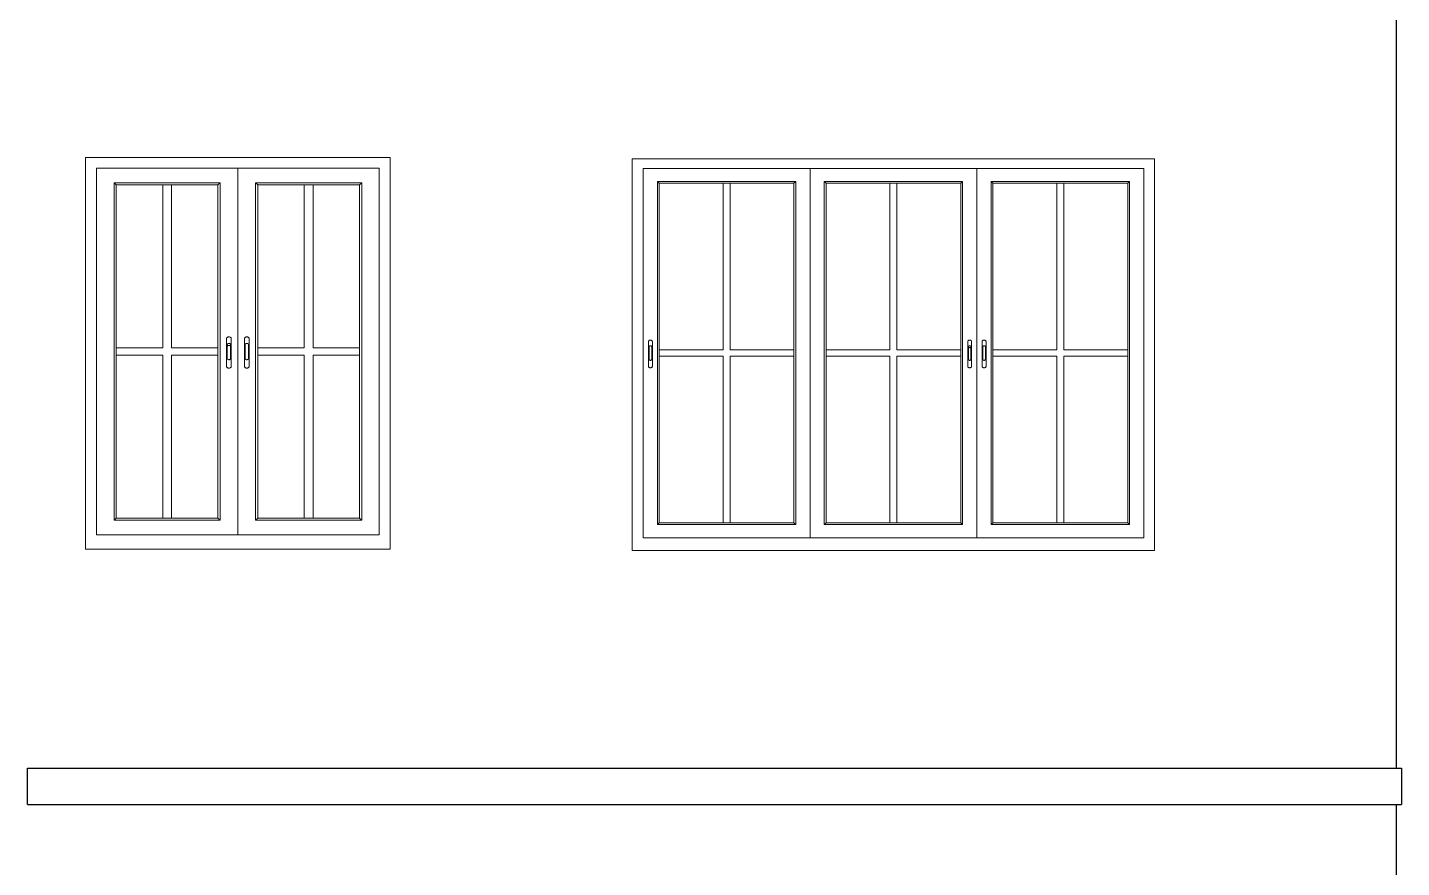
# Model space of a CAD drawing. Header units: inches. Extents: x -5000150 to -4989519, y -3262115 to -3259800.
# Drawn here: x -4999283.4 to -4999094, y -3261039.6 to -3260923.8 of the extents above; entities that cross this region are included whole.
import ezdxf

# ---------------------------------------------------------------- set-up
doc = ezdxf.new("R2010")
doc.units = ezdxf.units.IN
doc.header["$LTSCALE"] = 2
doc.header["$MEASUREMENT"] = 0
doc.layers.get('0').update_dxf_attribs({"linetype": 'CONTINUOUS'})
doc.layers.add('window', color=4, linetype='CONTINUOUS', lineweight=13)

msp = doc.modelspace()

# ---------------------------------------------------------------- linework, layer by layer
at = {"ltscale": 0.5}
for p, q in [((-4999094.7, -3261025.91), (-4999094.7, -3260918.91)), ((-4999283.44, -3261025.91), (-4999094.03, -3261025.91)), ((-4999283.44, -3261030.91), (-4999283.44, -3261025.91)), ((-4999094.03, -3261025.91), (-4999094.03, -3261030.91)), ((-4999283.44, -3261030.91), (-4999094.03, -3261030.91)), ((-4999094.7, -3261137.91), (-4999094.7, -3261030.91))]:
    msp.add_line(p, q, dxfattribs=at)
at = {"layer": 'window'}
for p, q in [((-4999275.44, -3260995.73), (-4999275.44, -3260941.73)), ((-4999275.44, -3260941.73), (-4999233.44, -3260941.73)), ((-4999233.44, -3260941.91), (-4999233.44, -3260941.73)), ((-4999233.44, -3260995.73), (-4999233.44, -3260941.73)), ((-4999200.07, -3260995.91), (-4999200.07, -3260941.91)), ((-4999128.07, -3260941.91), (-4999200.07, -3260941.91)), ((-4999128.07, -3260995.91), (-4999128.07, -3260941.91)), ((-4999273.94, -3260993.73), (-4999273.94, -3260943.23)), ((-4999273.94, -3260943.23), (-4999234.94, -3260943.23)), ((-4999254.44, -3260943.23), (-4999254.44, -3260993.73)), ((-4999234.94, -3260943.23), (-4999234.94, -3260993.73)), ((-4999198.57, -3260994.14), (-4999198.57, -3260943.25)), ((-4999129.57, -3260943.25), (-4999198.57, -3260943.25)), ((-4999175.57, -3260943.25), (-4999175.57, -3260994.14)), ((-4999152.57, -3260943.25), (-4999152.57, -3260994.14)), ((-4999129.57, -3260943.25), (-4999129.57, -3260994.14)), ((-4999256.87, -3260945.25), (-4999271.51, -3260945.25)), ((-4999271.51, -3260945.25), (-4999271.51, -3260991.71)), ((-4999271.2, -3260945.51), (-4999271.51, -3260945.25)), ((-4999271.2, -3260945.51), (-4999271.2, -3260991.45)), ((-4999271.2, -3260945.51), (-4999257.18, -3260945.51)), ((-4999264.8, -3260945.51), (-4999264.8, -3260967.97)), ((-4999263.58, -3260945.51), (-4999263.58, -3260967.97)), ((-4999257.18, -3260945.51), (-4999256.87, -3260945.25)), ((-4999257.18, -3260991.45), (-4999257.18, -3260945.51)), ((-4999256.87, -3260991.71), (-4999256.87, -3260945.25)), ((-4999252.01, -3260991.71), (-4999252.01, -3260945.25)), ((-4999252.01, -3260945.25), (-4999237.37, -3260945.25)), ((-4999251.7, -3260945.51), (-4999252.01, -3260945.25)), ((-4999251.7, -3260991.45), (-4999251.7, -3260945.51)), ((-4999237.68, -3260945.51), (-4999251.7, -3260945.51)), ((-4999245.3, -3260945.51), (-4999245.3, -3260967.97)), ((-4999244.08, -3260945.51), (-4999244.08, -3260967.97)), ((-4999237.68, -3260945.51), (-4999237.37, -3260945.25)), ((-4999237.68, -3260945.51), (-4999237.68, -3260991.45)), ((-4999237.37, -3260945.25), (-4999237.37, -3260991.71)), ((-4999196.6, -3260992.34), (-4999196.6, -3260945.05)), ((-4999196.6, -3260945.05), (-4999177.53, -3260945.05)), ((-4999196.36, -3260945.27), (-4999196.6, -3260945.05)), ((-4999196.36, -3260992.11), (-4999196.36, -3260945.27)), ((-4999177.78, -3260945.27), (-4999196.36, -3260945.27)), ((-4999187.56, -3260945.27), (-4999187.56, -3260968.24)), ((-4999186.58, -3260945.27), (-4999186.58, -3260968.24)), ((-4999177.78, -3260945.27), (-4999177.53, -3260945.05)), ((-4999177.78, -3260945.27), (-4999177.78, -3260992.11)), ((-4999177.53, -3260945.05), (-4999177.53, -3260992.34)), ((-4999154.53, -3260945.05), (-4999173.6, -3260945.05)), ((-4999173.6, -3260945.05), (-4999173.6, -3260992.34)), ((-4999173.36, -3260945.27), (-4999173.6, -3260945.05)), ((-4999173.36, -3260945.27), (-4999173.36, -3260992.11)), ((-4999173.36, -3260945.27), (-4999154.78, -3260945.27)), ((-4999164.56, -3260945.27), (-4999164.56, -3260968.24)), ((-4999163.58, -3260945.27), (-4999163.58, -3260968.24)), ((-4999154.78, -3260945.27), (-4999154.53, -3260945.05)), ((-4999154.78, -3260992.11), (-4999154.78, -3260945.27)), ((-4999154.53, -3260992.34), (-4999154.53, -3260945.05)), ((-4999150.6, -3260992.34), (-4999150.6, -3260945.05)), ((-4999150.6, -3260945.05), (-4999131.53, -3260945.05)), ((-4999150.36, -3260945.27), (-4999150.6, -3260945.05)), ((-4999150.36, -3260992.11), (-4999150.36, -3260945.27)), ((-4999131.78, -3260945.27), (-4999150.36, -3260945.27)), ((-4999141.56, -3260945.27), (-4999141.56, -3260968.24)), ((-4999140.58, -3260945.27), (-4999140.58, -3260968.24)), ((-4999131.78, -3260945.27), (-4999131.53, -3260945.05)), ((-4999131.78, -3260945.27), (-4999131.78, -3260992.11)), ((-4999131.53, -3260945.05), (-4999131.53, -3260992.34)), ((-4999256, -3260966.68), (-4999256.01, -3260966.72)), ((-4999256.01, -3260966.72), (-4999256.01, -3260970.53)), ((-4999255.99, -3260966.64), (-4999256, -3260966.68)), ((-4999255.97, -3260966.6), (-4999255.99, -3260966.64)), ((-4999255.94, -3260966.57), (-4999255.97, -3260966.6)), ((-4999255.91, -3260966.54), (-4999255.94, -3260966.57)), ((-4999255.87, -3260966.51), (-4999255.91, -3260966.54)), ((-4999255.9, -3260967.5), (-4999255.89, -3260967.47)), ((-4999255.9, -3260967.52), (-4999255.9, -3260967.5)), ((-4999255.9, -3260967.8), (-4999255.9, -3260967.52)), ((-4999255.89, -3260967.47), (-4999255.87, -3260967.45)), ((-4999255.83, -3260966.49), (-4999255.87, -3260966.51)), ((-4999255.87, -3260967.45), (-4999255.86, -3260967.43)), ((-4999255.87, -3260967.73), (-4999255.86, -3260967.71)), ((-4999255.86, -3260967.43), (-4999255.83, -3260967.41)), ((-4999255.86, -3260967.71), (-4999255.83, -3260967.69)), ((-4999255.78, -3260966.48), (-4999255.83, -3260966.49)), ((-4999255.83, -3260967.41), (-4999255.81, -3260967.39)), ((-4999255.83, -3260967.69), (-4999255.81, -3260967.67)), ((-4999255.81, -3260967.39), (-4999255.78, -3260967.38)), ((-4999255.81, -3260967.67), (-4999255.78, -3260967.65)), ((-4999255.73, -3260966.47), (-4999255.78, -3260966.48)), ((-4999255.78, -3260967.38), (-4999255.74, -3260967.36)), ((-4999255.78, -3260967.65), (-4999255.74, -3260967.64)), ((-4999255.74, -3260967.36), (-4999255.71, -3260967.36)), ((-4999255.74, -3260967.64), (-4999255.71, -3260967.64)), ((-4999255.67, -3260966.47), (-4999255.73, -3260966.47)), ((-4999255.71, -3260967.36), (-4999255.67, -3260967.36)), ((-4999255.71, -3260967.64), (-4999255.67, -3260967.64)), ((-4999255.62, -3260966.47), (-4999255.67, -3260966.47)), ((-4999255.67, -3260967.36), (-4999255.64, -3260967.36)), ((-4999255.67, -3260967.64), (-4999255.64, -3260967.64)), ((-4999255.64, -3260967.36), (-4999255.6, -3260967.36)), ((-4999255.64, -3260967.64), (-4999255.6, -3260967.64)), ((-4999255.57, -3260966.48), (-4999255.62, -3260966.47)), ((-4999255.6, -3260967.36), (-4999255.57, -3260967.38)), ((-4999255.6, -3260967.64), (-4999255.57, -3260967.65)), ((-4999255.52, -3260966.49), (-4999255.57, -3260966.48)), ((-4999255.57, -3260967.38), (-4999255.54, -3260967.39)), ((-4999255.57, -3260967.65), (-4999255.54, -3260967.67)), ((-4999255.54, -3260967.39), (-4999255.51, -3260967.41)), ((-4999255.54, -3260967.67), (-4999255.51, -3260967.69)), ((-4999255.48, -3260966.51), (-4999255.52, -3260966.49)), ((-4999255.51, -3260967.41), (-4999255.49, -3260967.43)), ((-4999255.51, -3260967.69), (-4999255.49, -3260967.71)), ((-4999255.49, -3260967.43), (-4999255.47, -3260967.45)), ((-4999255.49, -3260967.71), (-4999255.47, -3260967.73)), ((-4999255.44, -3260966.54), (-4999255.48, -3260966.51)), ((-4999255.47, -3260967.45), (-4999255.46, -3260967.47)), ((-4999255.46, -3260967.47), (-4999255.45, -3260967.5)), ((-4999255.45, -3260967.5), (-4999255.45, -3260967.52)), ((-4999255.45, -3260969.44), (-4999255.45, -3260967.52)), ((-4999255.4, -3260966.57), (-4999255.44, -3260966.54)), ((-4999255.37, -3260966.6), (-4999255.4, -3260966.57)), ((-4999255.35, -3260966.64), (-4999255.37, -3260966.6)), ((-4999255.34, -3260966.68), (-4999255.35, -3260966.64)), ((-4999255.34, -3260966.72), (-4999255.35, -3260966.64)), ((-4999255.34, -3260966.72), (-4999255.34, -3260966.68)), ((-4999255.34, -3260970.53), (-4999255.34, -3260966.72)), ((-4999253.54, -3260966.68), (-4999253.52, -3260966.64)), ((-4999253.54, -3260966.72), (-4999253.52, -3260966.64)), ((-4999253.54, -3260966.72), (-4999253.54, -3260966.68)), ((-4999253.54, -3260970.53), (-4999253.54, -3260966.72)), ((-4999253.52, -3260966.64), (-4999253.5, -3260966.6)), ((-4999253.5, -3260966.6), (-4999253.48, -3260966.57)), ((-4999253.44, -3260966.54), (-4999253.48, -3260966.57)), ((-4999253.4, -3260966.51), (-4999253.44, -3260966.54)), ((-4999253.42, -3260967.47), (-4999253.43, -3260967.5)), ((-4999253.43, -3260967.5), (-4999253.43, -3260967.52)), ((-4999253.43, -3260967.52), (-4999253.43, -3260969.44)), ((-4999253.41, -3260967.45), (-4999253.42, -3260967.47)), ((-4999253.39, -3260967.43), (-4999253.41, -3260967.45)), ((-4999253.4, -3260966.51), (-4999253.36, -3260966.49)), ((-4999253.36, -3260967.41), (-4999253.39, -3260967.43)), ((-4999253.31, -3260966.48), (-4999253.36, -3260966.49)), ((-4999253.34, -3260967.39), (-4999253.36, -3260967.41)), ((-4999253.31, -3260967.38), (-4999253.34, -3260967.39)), ((-4999253.26, -3260966.47), (-4999253.31, -3260966.48)), ((-4999253.28, -3260967.36), (-4999253.31, -3260967.38)), ((-4999253.24, -3260967.36), (-4999253.28, -3260967.36)), ((-4999253.21, -3260966.47), (-4999253.26, -3260966.47)), ((-4999253.21, -3260967.36), (-4999253.24, -3260967.36)), ((-4999253.15, -3260966.47), (-4999253.21, -3260966.47)), ((-4999253.17, -3260967.36), (-4999253.21, -3260967.36)), ((-4999253.14, -3260967.36), (-4999253.17, -3260967.36)), ((-4999253.15, -3260966.47), (-4999253.1, -3260966.48)), ((-4999253.1, -3260967.38), (-4999253.14, -3260967.36)), ((-4999253.1, -3260966.48), (-4999253.05, -3260966.49)), ((-4999253.07, -3260967.39), (-4999253.1, -3260967.38)), ((-4999253.05, -3260967.41), (-4999253.07, -3260967.39)), ((-4999253.05, -3260966.49), (-4999253.01, -3260966.51)), ((-4999253.02, -3260967.43), (-4999253.05, -3260967.41)), ((-4999253.01, -3260967.45), (-4999253.02, -3260967.43)), ((-4999253.01, -3260966.51), (-4999252.97, -3260966.54)), ((-4999252.99, -3260967.47), (-4999253.01, -3260967.45)), ((-4999252.98, -3260967.5), (-4999252.99, -3260967.47)), ((-4999252.98, -3260967.52), (-4999252.98, -3260967.5)), ((-4999252.98, -3260969.44), (-4999252.98, -3260967.52)), ((-4999252.97, -3260966.54), (-4999252.94, -3260966.57)), ((-4999252.91, -3260966.6), (-4999252.94, -3260966.57)), ((-4999252.89, -3260966.64), (-4999252.91, -3260966.6)), ((-4999252.88, -3260966.68), (-4999252.89, -3260966.64)), ((-4999252.88, -3260966.68), (-4999252.87, -3260966.72)), ((-4999252.87, -3260966.72), (-4999252.87, -3260970.53)), ((-4999197.84, -3260967.09), (-4999197.83, -3260967.06)), ((-4999197.84, -3260967.12), (-4999197.83, -3260967.06)), ((-4999197.84, -3260967.12), (-4999197.84, -3260967.09)), ((-4999197.84, -3260970.52), (-4999197.84, -3260967.12)), ((-4999197.83, -3260967.06), (-4999197.81, -3260967.02)), ((-4999197.81, -3260967.02), (-4999197.79, -3260966.99)), ((-4999197.76, -3260966.97), (-4999197.79, -3260966.99)), ((-4999197.73, -3260966.95), (-4999197.76, -3260966.97)), ((-4999197.73, -3260966.95), (-4999197.69, -3260966.93)), ((-4999197.66, -3260966.91), (-4999197.69, -3260966.93)), ((-4999197.65, -3260967.71), (-4999197.68, -3260967.72)), ((-4999197.61, -3260966.91), (-4999197.66, -3260966.91)), ((-4999197.63, -3260967.7), (-4999197.65, -3260967.71)), ((-4999197.6, -3260967.7), (-4999197.63, -3260967.7)), ((-4999197.57, -3260966.9), (-4999197.61, -3260966.91)), ((-4999197.57, -3260967.69), (-4999197.6, -3260967.7)), ((-4999197.53, -3260966.91), (-4999197.57, -3260966.9)), ((-4999197.54, -3260967.7), (-4999197.57, -3260967.69)), ((-4999197.52, -3260967.7), (-4999197.54, -3260967.7)), ((-4999197.53, -3260966.91), (-4999197.49, -3260966.91)), ((-4999197.49, -3260967.71), (-4999197.52, -3260967.7)), ((-4999197.49, -3260966.91), (-4999197.45, -3260966.93)), ((-4999197.47, -3260967.72), (-4999197.49, -3260967.71)), ((-4999197.45, -3260966.93), (-4999197.41, -3260966.95)), ((-4999197.41, -3260966.95), (-4999197.38, -3260966.97)), ((-4999197.38, -3260966.97), (-4999197.35, -3260966.99)), ((-4999197.33, -3260967.02), (-4999197.35, -3260966.99)), ((-4999197.31, -3260967.06), (-4999197.33, -3260967.02)), ((-4999197.31, -3260967.09), (-4999197.31, -3260967.06)), ((-4999197.31, -3260967.09), (-4999197.3, -3260967.12)), ((-4999197.3, -3260967.12), (-4999197.3, -3260970.52)), ((-4999153.82, -3260967.06), (-4999153.83, -3260967.09)), ((-4999153.83, -3260967.09), (-4999153.83, -3260967.12)), ((-4999153.83, -3260967.12), (-4999153.83, -3260970.52)), ((-4999153.8, -3260967.02), (-4999153.82, -3260967.06)), ((-4999153.78, -3260966.99), (-4999153.8, -3260967.02)), ((-4999153.75, -3260966.97), (-4999153.78, -3260966.99)), ((-4999153.72, -3260966.95), (-4999153.75, -3260966.97)), ((-4999153.69, -3260966.93), (-4999153.72, -3260966.95)), ((-4999153.65, -3260966.91), (-4999153.69, -3260966.93)), ((-4999153.67, -3260967.72), (-4999153.65, -3260967.71)), ((-4999153.61, -3260966.91), (-4999153.65, -3260966.91)), ((-4999153.65, -3260967.71), (-4999153.62, -3260967.7)), ((-4999153.62, -3260967.7), (-4999153.59, -3260967.7)), ((-4999153.56, -3260966.9), (-4999153.61, -3260966.91)), ((-4999153.59, -3260967.7), (-4999153.56, -3260967.69)), ((-4999153.52, -3260966.91), (-4999153.56, -3260966.9)), ((-4999153.56, -3260967.69), (-4999153.53, -3260967.7)), ((-4999153.53, -3260967.7), (-4999153.51, -3260967.7)), ((-4999153.48, -3260966.91), (-4999153.52, -3260966.91)), ((-4999153.51, -3260967.7), (-4999153.48, -3260967.71)), ((-4999153.44, -3260966.93), (-4999153.48, -3260966.91)), ((-4999153.48, -3260967.71), (-4999153.46, -3260967.72)), ((-4999153.4, -3260966.95), (-4999153.44, -3260966.93)), ((-4999153.37, -3260966.97), (-4999153.4, -3260966.95)), ((-4999153.34, -3260966.99), (-4999153.37, -3260966.97)), ((-4999153.32, -3260967.02), (-4999153.34, -3260966.99)), ((-4999153.31, -3260967.06), (-4999153.32, -3260967.02)), ((-4999153.3, -3260967.09), (-4999153.31, -3260967.06)), ((-4999153.29, -3260967.12), (-4999153.31, -3260967.06)), ((-4999153.29, -3260967.12), (-4999153.3, -3260967.09)), ((-4999153.29, -3260970.52), (-4999153.29, -3260967.12)), ((-4999151.84, -3260967.09), (-4999151.83, -3260967.06)), ((-4999151.84, -3260967.12), (-4999151.83, -3260967.06)), ((-4999151.84, -3260967.12), (-4999151.84, -3260967.09)), ((-4999151.84, -3260970.52), (-4999151.84, -3260967.12)), ((-4999151.83, -3260967.06), (-4999151.81, -3260967.02)), ((-4999151.81, -3260967.02), (-4999151.79, -3260966.99)), ((-4999151.76, -3260966.97), (-4999151.79, -3260966.99)), ((-4999151.73, -3260966.95), (-4999151.76, -3260966.97)), ((-4999151.73, -3260966.95), (-4999151.69, -3260966.93)), ((-4999151.66, -3260966.91), (-4999151.69, -3260966.93)), ((-4999151.65, -3260967.71), (-4999151.68, -3260967.72)), ((-4999151.61, -3260966.91), (-4999151.66, -3260966.91)), ((-4999151.63, -3260967.7), (-4999151.65, -3260967.71)), ((-4999151.6, -3260967.7), (-4999151.63, -3260967.7)), ((-4999151.57, -3260966.9), (-4999151.61, -3260966.91)), ((-4999151.57, -3260967.69), (-4999151.6, -3260967.7)), ((-4999151.53, -3260966.91), (-4999151.57, -3260966.9)), ((-4999151.54, -3260967.7), (-4999151.57, -3260967.69)), ((-4999151.52, -3260967.7), (-4999151.54, -3260967.7)), ((-4999151.53, -3260966.91), (-4999151.49, -3260966.91)), ((-4999151.49, -3260967.71), (-4999151.52, -3260967.7)), ((-4999151.49, -3260966.91), (-4999151.45, -3260966.93)), ((-4999151.47, -3260967.72), (-4999151.49, -3260967.71)), ((-4999151.45, -3260966.93), (-4999151.41, -3260966.95)), ((-4999151.41, -3260966.95), (-4999151.38, -3260966.97)), ((-4999151.38, -3260966.97), (-4999151.35, -3260966.99)), ((-4999151.33, -3260967.02), (-4999151.35, -3260966.99)), ((-4999151.31, -3260967.06), (-4999151.33, -3260967.02)), ((-4999151.31, -3260967.09), (-4999151.31, -3260967.06)), ((-4999151.31, -3260967.09), (-4999151.3, -3260967.12)), ((-4999151.3, -3260967.12), (-4999151.3, -3260970.52)), ((-4999264.8, -3260967.97), (-4999271.2, -3260967.97)), ((-4999264.8, -3260968.98), (-4999271.2, -3260968.98)), ((-4999264.8, -3260968.98), (-4999264.8, -3260991.45)), ((-4999257.18, -3260967.97), (-4999263.58, -3260967.97)), ((-4999263.58, -3260968.98), (-4999263.58, -3260991.45)), ((-4999257.18, -3260968.98), (-4999263.58, -3260968.98)), ((-4999255.9, -3260967.78), (-4999255.89, -3260967.75)), ((-4999255.9, -3260967.8), (-4999255.9, -3260967.78)), ((-4999255.9, -3260969.44), (-4999255.9, -3260967.8)), ((-4999255.9, -3260969.44), (-4999255.9, -3260969.47)), ((-4999255.9, -3260969.47), (-4999255.89, -3260969.5)), ((-4999255.89, -3260967.75), (-4999255.87, -3260967.73)), ((-4999255.89, -3260969.5), (-4999255.87, -3260969.52)), ((-4999255.87, -3260969.52), (-4999255.86, -3260969.54)), ((-4999255.86, -3260969.54), (-4999255.83, -3260969.56)), ((-4999255.83, -3260969.56), (-4999255.81, -3260969.58)), ((-4999255.81, -3260969.58), (-4999255.78, -3260969.59)), ((-4999255.78, -3260969.59), (-4999255.74, -3260969.6)), ((-4999255.74, -3260969.6), (-4999255.71, -3260969.61)), ((-4999255.64, -3260969.61), (-4999255.6, -3260969.6)), ((-4999255.6, -3260969.6), (-4999255.57, -3260969.59)), ((-4999255.57, -3260969.59), (-4999255.54, -3260969.58)), ((-4999255.54, -3260969.58), (-4999255.51, -3260969.56)), ((-4999255.51, -3260969.56), (-4999255.49, -3260969.54)), ((-4999255.49, -3260969.54), (-4999255.47, -3260969.52)), ((-4999255.47, -3260967.73), (-4999255.46, -3260967.75)), ((-4999255.47, -3260969.52), (-4999255.46, -3260969.5)), ((-4999255.46, -3260967.75), (-4999255.45, -3260967.78)), ((-4999255.46, -3260969.5), (-4999255.45, -3260969.47)), ((-4999255.45, -3260967.78), (-4999255.45, -3260967.8)), ((-4999255.45, -3260969.47), (-4999255.45, -3260969.44)), ((-4999253.43, -3260969.47), (-4999253.43, -3260969.44)), ((-4999253.42, -3260969.5), (-4999253.43, -3260969.47)), ((-4999253.41, -3260969.52), (-4999253.42, -3260969.5)), ((-4999253.39, -3260969.54), (-4999253.41, -3260969.52)), ((-4999253.36, -3260969.56), (-4999253.39, -3260969.54)), ((-4999253.34, -3260969.58), (-4999253.36, -3260969.56)), ((-4999253.31, -3260969.59), (-4999253.34, -3260969.58)), ((-4999253.28, -3260969.6), (-4999253.31, -3260969.59)), ((-4999253.24, -3260969.61), (-4999253.28, -3260969.6)), ((-4999253.14, -3260969.6), (-4999253.17, -3260969.61)), ((-4999253.1, -3260969.59), (-4999253.14, -3260969.6)), ((-4999253.07, -3260969.58), (-4999253.1, -3260969.59)), ((-4999253.05, -3260969.56), (-4999253.07, -3260969.58)), ((-4999253.02, -3260969.54), (-4999253.05, -3260969.56)), ((-4999253.01, -3260969.52), (-4999253.02, -3260969.54)), ((-4999252.99, -3260969.5), (-4999253.01, -3260969.52)), ((-4999252.98, -3260969.47), (-4999252.99, -3260969.5)), ((-4999252.98, -3260969.44), (-4999252.98, -3260969.47)), ((-4999251.7, -3260967.97), (-4999245.3, -3260967.97)), ((-4999251.7, -3260968.98), (-4999245.3, -3260968.98)), ((-4999245.3, -3260968.98), (-4999245.3, -3260991.45)), ((-4999244.08, -3260967.97), (-4999237.68, -3260967.97)), ((-4999244.08, -3260968.98), (-4999237.68, -3260968.98)), ((-4999244.08, -3260968.98), (-4999244.08, -3260991.45)), ((-4999197.74, -3260967.8), (-4999197.75, -3260967.82)), ((-4999197.75, -3260967.82), (-4999197.75, -3260967.84)), ((-4999197.75, -3260967.84), (-4999197.75, -3260969.55)), ((-4999197.75, -3260969.57), (-4999197.75, -3260969.55)), ((-4999197.74, -3260969.6), (-4999197.75, -3260969.57)), ((-4999197.73, -3260967.78), (-4999197.74, -3260967.8)), ((-4999197.73, -3260969.62), (-4999197.74, -3260969.6)), ((-4999197.72, -3260967.76), (-4999197.73, -3260967.78)), ((-4999197.7, -3260967.74), (-4999197.72, -3260967.76)), ((-4999197.68, -3260967.72), (-4999197.7, -3260967.74)), ((-4999197.44, -3260967.74), (-4999197.47, -3260967.72)), ((-4999197.42, -3260967.76), (-4999197.44, -3260967.74)), ((-4999197.41, -3260967.78), (-4999197.42, -3260967.76)), ((-4999197.4, -3260967.8), (-4999197.41, -3260967.78)), ((-4999197.4, -3260969.6), (-4999197.41, -3260969.62)), ((-4999197.39, -3260967.82), (-4999197.4, -3260967.8)), ((-4999197.39, -3260969.57), (-4999197.4, -3260969.6)), ((-4999197.39, -3260967.84), (-4999197.39, -3260967.82)), ((-4999197.39, -3260969.55), (-4999197.39, -3260967.84)), ((-4999197.39, -3260969.55), (-4999197.39, -3260969.57)), ((-4999196.36, -3260968.24), (-4999187.56, -3260968.24)), ((-4999196.36, -3260969.14), (-4999187.56, -3260969.14)), ((-4999187.56, -3260969.14), (-4999187.56, -3260992.11)), ((-4999186.58, -3260968.24), (-4999177.78, -3260968.24)), ((-4999186.58, -3260969.14), (-4999177.78, -3260969.14)), ((-4999186.58, -3260969.14), (-4999186.58, -3260992.11)), ((-4999164.56, -3260968.24), (-4999173.36, -3260968.24)), ((-4999164.56, -3260969.14), (-4999173.36, -3260969.14)), ((-4999164.56, -3260969.14), (-4999164.56, -3260992.11)), ((-4999154.78, -3260968.24), (-4999163.58, -3260968.24)), ((-4999163.58, -3260969.14), (-4999163.58, -3260992.11)), ((-4999154.78, -3260969.14), (-4999163.58, -3260969.14)), ((-4999153.74, -3260967.8), (-4999153.72, -3260967.78)), ((-4999153.74, -3260967.82), (-4999153.74, -3260967.8)), ((-4999153.74, -3260967.84), (-4999153.74, -3260967.82)), ((-4999153.74, -3260968.09), (-4999153.74, -3260967.84)), ((-4999153.74, -3260968.05), (-4999153.72, -3260968.02)), ((-4999153.74, -3260968.07), (-4999153.74, -3260968.05)), ((-4999153.74, -3260968.09), (-4999153.74, -3260968.07)), ((-4999153.74, -3260969.55), (-4999153.74, -3260968.09)), ((-4999153.74, -3260969.55), (-4999153.74, -3260969.57)), ((-4999153.74, -3260969.57), (-4999153.74, -3260969.6)), ((-4999153.74, -3260969.6), (-4999153.72, -3260969.62)), ((-4999153.72, -3260967.78), (-4999153.71, -3260967.76)), ((-4999153.72, -3260968.02), (-4999153.71, -3260968)), ((-4999153.71, -3260967.76), (-4999153.69, -3260967.74)), ((-4999153.71, -3260968), (-4999153.69, -3260967.99)), ((-4999153.69, -3260967.74), (-4999153.67, -3260967.72)), ((-4999153.69, -3260967.99), (-4999153.67, -3260967.97)), ((-4999153.67, -3260967.97), (-4999153.65, -3260967.96)), ((-4999153.65, -3260967.96), (-4999153.62, -3260967.95)), ((-4999153.62, -3260967.95), (-4999153.59, -3260967.94)), ((-4999153.59, -3260967.94), (-4999153.56, -3260967.94)), ((-4999153.56, -3260967.94), (-4999153.53, -3260967.94)), ((-4999153.53, -3260967.94), (-4999153.51, -3260967.95)), ((-4999153.51, -3260967.95), (-4999153.48, -3260967.96)), ((-4999153.48, -3260967.96), (-4999153.46, -3260967.97)), ((-4999153.46, -3260967.72), (-4999153.43, -3260967.74)), ((-4999153.46, -3260967.97), (-4999153.43, -3260967.99)), ((-4999153.43, -3260967.74), (-4999153.42, -3260967.76)), ((-4999153.43, -3260967.99), (-4999153.42, -3260968)), ((-4999153.42, -3260967.76), (-4999153.4, -3260967.78)), ((-4999153.42, -3260968), (-4999153.4, -3260968.02)), ((-4999153.4, -3260967.78), (-4999153.39, -3260967.8)), ((-4999153.4, -3260968.02), (-4999153.39, -3260968.05)), ((-4999153.4, -3260969.62), (-4999153.39, -3260969.6)), ((-4999153.39, -3260967.8), (-4999153.38, -3260967.82)), ((-4999153.39, -3260968.05), (-4999153.38, -3260968.07)), ((-4999153.39, -3260969.6), (-4999153.38, -3260969.57)), ((-4999153.38, -3260967.82), (-4999153.38, -3260967.84)), ((-4999153.38, -3260969.55), (-4999153.38, -3260967.84)), ((-4999153.38, -3260968.07), (-4999153.38, -3260968.09)), ((-4999153.38, -3260969.57), (-4999153.38, -3260969.55)), ((-4999151.74, -3260967.8), (-4999151.75, -3260967.82)), ((-4999151.75, -3260967.82), (-4999151.75, -3260967.84)), ((-4999151.75, -3260967.84), (-4999151.75, -3260969.55)), ((-4999151.75, -3260969.57), (-4999151.75, -3260969.55)), ((-4999151.74, -3260969.6), (-4999151.75, -3260969.57)), ((-4999151.73, -3260967.78), (-4999151.74, -3260967.8)), ((-4999151.73, -3260969.62), (-4999151.74, -3260969.6)), ((-4999151.72, -3260967.76), (-4999151.73, -3260967.78)), ((-4999151.7, -3260967.74), (-4999151.72, -3260967.76)), ((-4999151.68, -3260967.72), (-4999151.7, -3260967.74)), ((-4999151.44, -3260967.74), (-4999151.47, -3260967.72)), ((-4999151.42, -3260967.76), (-4999151.44, -3260967.74)), ((-4999151.41, -3260967.78), (-4999151.42, -3260967.76)), ((-4999151.4, -3260967.8), (-4999151.41, -3260967.78)), ((-4999151.4, -3260969.6), (-4999151.41, -3260969.62)), ((-4999151.39, -3260967.82), (-4999151.4, -3260967.8)), ((-4999151.39, -3260969.57), (-4999151.4, -3260969.6)), ((-4999151.39, -3260967.84), (-4999151.39, -3260967.82)), ((-4999151.39, -3260969.55), (-4999151.39, -3260967.84)), ((-4999151.39, -3260969.55), (-4999151.39, -3260969.57)), ((-4999150.36, -3260968.24), (-4999141.56, -3260968.24)), ((-4999150.36, -3260969.14), (-4999141.56, -3260969.14)), ((-4999141.56, -3260969.14), (-4999141.56, -3260992.11)), ((-4999140.58, -3260968.24), (-4999131.78, -3260968.24)), ((-4999140.58, -3260969.14), (-4999131.78, -3260969.14)), ((-4999140.58, -3260969.14), (-4999140.58, -3260992.11)), ((-4999256, -3260970.57), (-4999256.01, -3260970.53)), ((-4999256.01, -3260970.53), (-4999255.99, -3260970.61)), ((-4999256, -3260970.57), (-4999255.99, -3260970.61)), ((-4999255.99, -3260970.61), (-4999255.97, -3260970.64)), ((-4999255.97, -3260970.64), (-4999255.94, -3260970.68)), ((-4999255.94, -3260970.68), (-4999255.91, -3260970.71)), ((-4999255.91, -3260970.71), (-4999255.87, -3260970.73)), ((-4999255.87, -3260970.73), (-4999255.83, -3260970.75)), ((-4999255.83, -3260970.75), (-4999255.78, -3260970.77)), ((-4999255.78, -3260970.77), (-4999255.73, -3260970.78)), ((-4999255.73, -3260970.78), (-4999255.67, -3260970.78)), ((-4999255.71, -3260969.61), (-4999255.67, -3260969.61)), ((-4999255.67, -3260969.61), (-4999255.64, -3260969.61)), ((-4999255.67, -3260970.78), (-4999255.62, -3260970.78)), ((-4999255.62, -3260970.78), (-4999255.57, -3260970.77)), ((-4999255.57, -3260970.77), (-4999255.52, -3260970.75)), ((-4999255.52, -3260970.75), (-4999255.48, -3260970.73)), ((-4999255.48, -3260970.73), (-4999255.44, -3260970.71)), ((-4999255.44, -3260970.71), (-4999255.4, -3260970.68)), ((-4999255.4, -3260970.68), (-4999255.37, -3260970.64)), ((-4999255.37, -3260970.64), (-4999255.35, -3260970.61)), ((-4999255.35, -3260970.61), (-4999255.34, -3260970.57)), ((-4999255.34, -3260970.57), (-4999255.34, -3260970.53)), ((-4999253.54, -3260970.57), (-4999253.54, -3260970.53)), ((-4999253.52, -3260970.61), (-4999253.54, -3260970.57)), ((-4999253.52, -3260970.61), (-4999253.5, -3260970.64)), ((-4999253.5, -3260970.64), (-4999253.48, -3260970.68)), ((-4999253.48, -3260970.68), (-4999253.44, -3260970.71)), ((-4999253.4, -3260970.73), (-4999253.44, -3260970.71)), ((-4999253.36, -3260970.75), (-4999253.4, -3260970.73)), ((-4999253.36, -3260970.75), (-4999253.31, -3260970.77)), ((-4999253.26, -3260970.78), (-4999253.31, -3260970.77)), ((-4999253.21, -3260970.78), (-4999253.26, -3260970.78)), ((-4999253.21, -3260969.61), (-4999253.24, -3260969.61)), ((-4999253.17, -3260969.61), (-4999253.21, -3260969.61)), ((-4999253.21, -3260970.78), (-4999253.15, -3260970.78)), ((-4999253.15, -3260970.78), (-4999253.1, -3260970.77)), ((-4999253.05, -3260970.75), (-4999253.1, -3260970.77)), ((-4999253.01, -3260970.73), (-4999253.05, -3260970.75)), ((-4999253.01, -3260970.73), (-4999252.97, -3260970.71)), ((-4999252.97, -3260970.71), (-4999252.94, -3260970.68)), ((-4999252.94, -3260970.68), (-4999252.91, -3260970.64)), ((-4999252.89, -3260970.61), (-4999252.91, -3260970.64)), ((-4999252.87, -3260970.53), (-4999252.89, -3260970.61)), ((-4999252.88, -3260970.57), (-4999252.89, -3260970.61)), ((-4999252.88, -3260970.57), (-4999252.87, -3260970.53)), ((-4999197.84, -3260970.55), (-4999197.84, -3260970.52)), ((-4999197.83, -3260970.58), (-4999197.84, -3260970.55)), ((-4999197.83, -3260970.58), (-4999197.81, -3260970.62)), ((-4999197.81, -3260970.62), (-4999197.79, -3260970.65)), ((-4999197.79, -3260970.65), (-4999197.76, -3260970.67)), ((-4999197.73, -3260970.69), (-4999197.76, -3260970.67)), ((-4999197.72, -3260969.64), (-4999197.73, -3260969.62)), ((-4999197.69, -3260970.71), (-4999197.73, -3260970.69)), ((-4999197.7, -3260969.65), (-4999197.72, -3260969.64)), ((-4999197.68, -3260969.67), (-4999197.7, -3260969.65)), ((-4999197.69, -3260970.71), (-4999197.66, -3260970.73)), ((-4999197.65, -3260969.68), (-4999197.68, -3260969.67)), ((-4999197.61, -3260970.73), (-4999197.66, -3260970.73)), ((-4999197.63, -3260969.69), (-4999197.65, -3260969.68)), ((-4999197.6, -3260969.7), (-4999197.63, -3260969.69)), ((-4999197.57, -3260970.74), (-4999197.61, -3260970.73)), ((-4999197.57, -3260969.7), (-4999197.6, -3260969.7)), ((-4999197.54, -3260969.7), (-4999197.57, -3260969.7)), ((-4999197.57, -3260970.74), (-4999197.53, -3260970.73)), ((-4999197.52, -3260969.69), (-4999197.54, -3260969.7)), ((-4999197.53, -3260970.73), (-4999197.49, -3260970.73)), ((-4999197.49, -3260969.68), (-4999197.52, -3260969.69)), ((-4999197.47, -3260969.67), (-4999197.49, -3260969.68)), ((-4999197.45, -3260970.71), (-4999197.49, -3260970.73)), ((-4999197.44, -3260969.65), (-4999197.47, -3260969.67)), ((-4999197.41, -3260970.69), (-4999197.45, -3260970.71)), ((-4999197.42, -3260969.64), (-4999197.44, -3260969.65)), ((-4999197.41, -3260969.62), (-4999197.42, -3260969.64)), ((-4999197.41, -3260970.69), (-4999197.38, -3260970.67)), ((-4999197.38, -3260970.67), (-4999197.35, -3260970.65)), ((-4999197.35, -3260970.65), (-4999197.33, -3260970.62)), ((-4999197.31, -3260970.58), (-4999197.33, -3260970.62)), ((-4999197.31, -3260970.55), (-4999197.3, -3260970.52)), ((-4999197.3, -3260970.52), (-4999197.31, -3260970.58)), ((-4999197.31, -3260970.55), (-4999197.31, -3260970.58)), ((-4999153.83, -3260970.55), (-4999153.83, -3260970.52)), ((-4999153.83, -3260970.52), (-4999153.82, -3260970.58)), ((-4999153.83, -3260970.55), (-4999153.82, -3260970.58)), ((-4999153.82, -3260970.58), (-4999153.8, -3260970.62)), ((-4999153.8, -3260970.62), (-4999153.78, -3260970.65)), ((-4999153.78, -3260970.65), (-4999153.75, -3260970.67)), ((-4999153.75, -3260970.67), (-4999153.72, -3260970.69)), ((-4999153.72, -3260969.62), (-4999153.71, -3260969.64)), ((-4999153.72, -3260970.69), (-4999153.69, -3260970.71)), ((-4999153.71, -3260969.64), (-4999153.69, -3260969.65)), ((-4999153.69, -3260969.65), (-4999153.67, -3260969.67)), ((-4999153.69, -3260970.71), (-4999153.65, -3260970.73)), ((-4999153.67, -3260969.67), (-4999153.65, -3260969.68)), ((-4999153.65, -3260969.68), (-4999153.62, -3260969.69)), ((-4999153.65, -3260970.73), (-4999153.61, -3260970.73)), ((-4999153.62, -3260969.69), (-4999153.59, -3260969.7)), ((-4999153.61, -3260970.73), (-4999153.56, -3260970.74)), ((-4999153.59, -3260969.7), (-4999153.56, -3260969.7)), ((-4999153.56, -3260969.7), (-4999153.53, -3260969.7)), ((-4999153.56, -3260970.74), (-4999153.52, -3260970.73)), ((-4999153.53, -3260969.7), (-4999153.51, -3260969.69)), ((-4999153.52, -3260970.73), (-4999153.48, -3260970.73)), ((-4999153.51, -3260969.69), (-4999153.48, -3260969.68)), ((-4999153.48, -3260969.68), (-4999153.46, -3260969.67)), ((-4999153.48, -3260970.73), (-4999153.44, -3260970.71)), ((-4999153.46, -3260969.67), (-4999153.43, -3260969.65)), ((-4999153.44, -3260970.71), (-4999153.4, -3260970.69)), ((-4999153.43, -3260969.65), (-4999153.42, -3260969.64)), ((-4999153.42, -3260969.64), (-4999153.4, -3260969.62)), ((-4999153.4, -3260970.69), (-4999153.37, -3260970.67)), ((-4999153.37, -3260970.67), (-4999153.34, -3260970.65)), ((-4999153.34, -3260970.65), (-4999153.32, -3260970.62)), ((-4999153.32, -3260970.62), (-4999153.31, -3260970.58)), ((-4999153.31, -3260970.58), (-4999153.3, -3260970.55)), ((-4999153.3, -3260970.55), (-4999153.29, -3260970.52)), ((-4999151.84, -3260970.55), (-4999151.84, -3260970.52)), ((-4999151.83, -3260970.58), (-4999151.84, -3260970.55)), ((-4999151.83, -3260970.58), (-4999151.81, -3260970.62)), ((-4999151.81, -3260970.62), (-4999151.79, -3260970.65)), ((-4999151.79, -3260970.65), (-4999151.76, -3260970.67)), ((-4999151.73, -3260970.69), (-4999151.76, -3260970.67)), ((-4999151.72, -3260969.64), (-4999151.73, -3260969.62)), ((-4999151.69, -3260970.71), (-4999151.73, -3260970.69)), ((-4999151.7, -3260969.65), (-4999151.72, -3260969.64)), ((-4999151.68, -3260969.67), (-4999151.7, -3260969.65)), ((-4999151.69, -3260970.71), (-4999151.66, -3260970.73)), ((-4999151.65, -3260969.68), (-4999151.68, -3260969.67)), ((-4999151.61, -3260970.73), (-4999151.66, -3260970.73)), ((-4999151.63, -3260969.69), (-4999151.65, -3260969.68)), ((-4999151.6, -3260969.7), (-4999151.63, -3260969.69)), ((-4999151.57, -3260970.74), (-4999151.61, -3260970.73)), ((-4999151.57, -3260969.7), (-4999151.6, -3260969.7)), ((-4999151.54, -3260969.7), (-4999151.57, -3260969.7)), ((-4999151.57, -3260970.74), (-4999151.53, -3260970.73)), ((-4999151.52, -3260969.69), (-4999151.54, -3260969.7)), ((-4999151.53, -3260970.73), (-4999151.49, -3260970.73)), ((-4999151.49, -3260969.68), (-4999151.52, -3260969.69)), ((-4999151.47, -3260969.67), (-4999151.49, -3260969.68)), ((-4999151.45, -3260970.71), (-4999151.49, -3260970.73)), ((-4999151.44, -3260969.65), (-4999151.47, -3260969.67)), ((-4999151.41, -3260970.69), (-4999151.45, -3260970.71)), ((-4999151.42, -3260969.64), (-4999151.44, -3260969.65)), ((-4999151.41, -3260969.62), (-4999151.42, -3260969.64)), ((-4999151.41, -3260970.69), (-4999151.38, -3260970.67)), ((-4999151.38, -3260970.67), (-4999151.35, -3260970.65)), ((-4999151.35, -3260970.65), (-4999151.33, -3260970.62)), ((-4999151.31, -3260970.58), (-4999151.33, -3260970.62)), ((-4999151.31, -3260970.55), (-4999151.3, -3260970.52)), ((-4999151.3, -3260970.52), (-4999151.31, -3260970.58)), ((-4999151.31, -3260970.55), (-4999151.31, -3260970.58)), ((-4999271.2, -3260991.45), (-4999271.51, -3260991.71)), ((-4999271.51, -3260991.71), (-4999256.87, -3260991.71)), ((-4999271.2, -3260991.45), (-4999257.18, -3260991.45)), ((-4999256.87, -3260991.71), (-4999257.18, -3260991.45)), ((-4999252.01, -3260991.71), (-4999251.7, -3260991.45)), ((-4999237.37, -3260991.71), (-4999252.01, -3260991.71)), ((-4999237.68, -3260991.45), (-4999251.7, -3260991.45)), ((-4999237.37, -3260991.71), (-4999237.68, -3260991.45)), ((-4999196.6, -3260992.34), (-4999196.36, -3260992.11)), ((-4999177.78, -3260992.11), (-4999196.36, -3260992.11)), ((-4999177.78, -3260992.11), (-4999177.53, -3260992.34)), ((-4999173.36, -3260992.11), (-4999173.6, -3260992.34)), ((-4999173.36, -3260992.11), (-4999154.78, -3260992.11)), ((-4999154.53, -3260992.34), (-4999154.78, -3260992.11)), ((-4999150.6, -3260992.34), (-4999150.36, -3260992.11)), ((-4999131.78, -3260992.11), (-4999150.36, -3260992.11)), ((-4999131.78, -3260992.11), (-4999131.53, -3260992.34)), ((-4999234.94, -3260993.73), (-4999273.94, -3260993.73)), ((-4999198.57, -3260994.14), (-4999175.57, -3260994.14)), ((-4999177.53, -3260992.34), (-4999196.6, -3260992.34)), ((-4999152.57, -3260994.14), (-4999175.57, -3260994.14)), ((-4999173.6, -3260992.34), (-4999154.53, -3260992.34)), ((-4999152.57, -3260994.14), (-4999129.57, -3260994.14)), ((-4999131.53, -3260992.34), (-4999150.6, -3260992.34)), ((-4999275.44, -3260995.73), (-4999233.44, -3260995.73)), ((-4999128.07, -3260995.91), (-4999200.07, -3260995.91))]:
    msp.add_line(p, q, dxfattribs=at)

doc.saveas('drawing.dxf')
